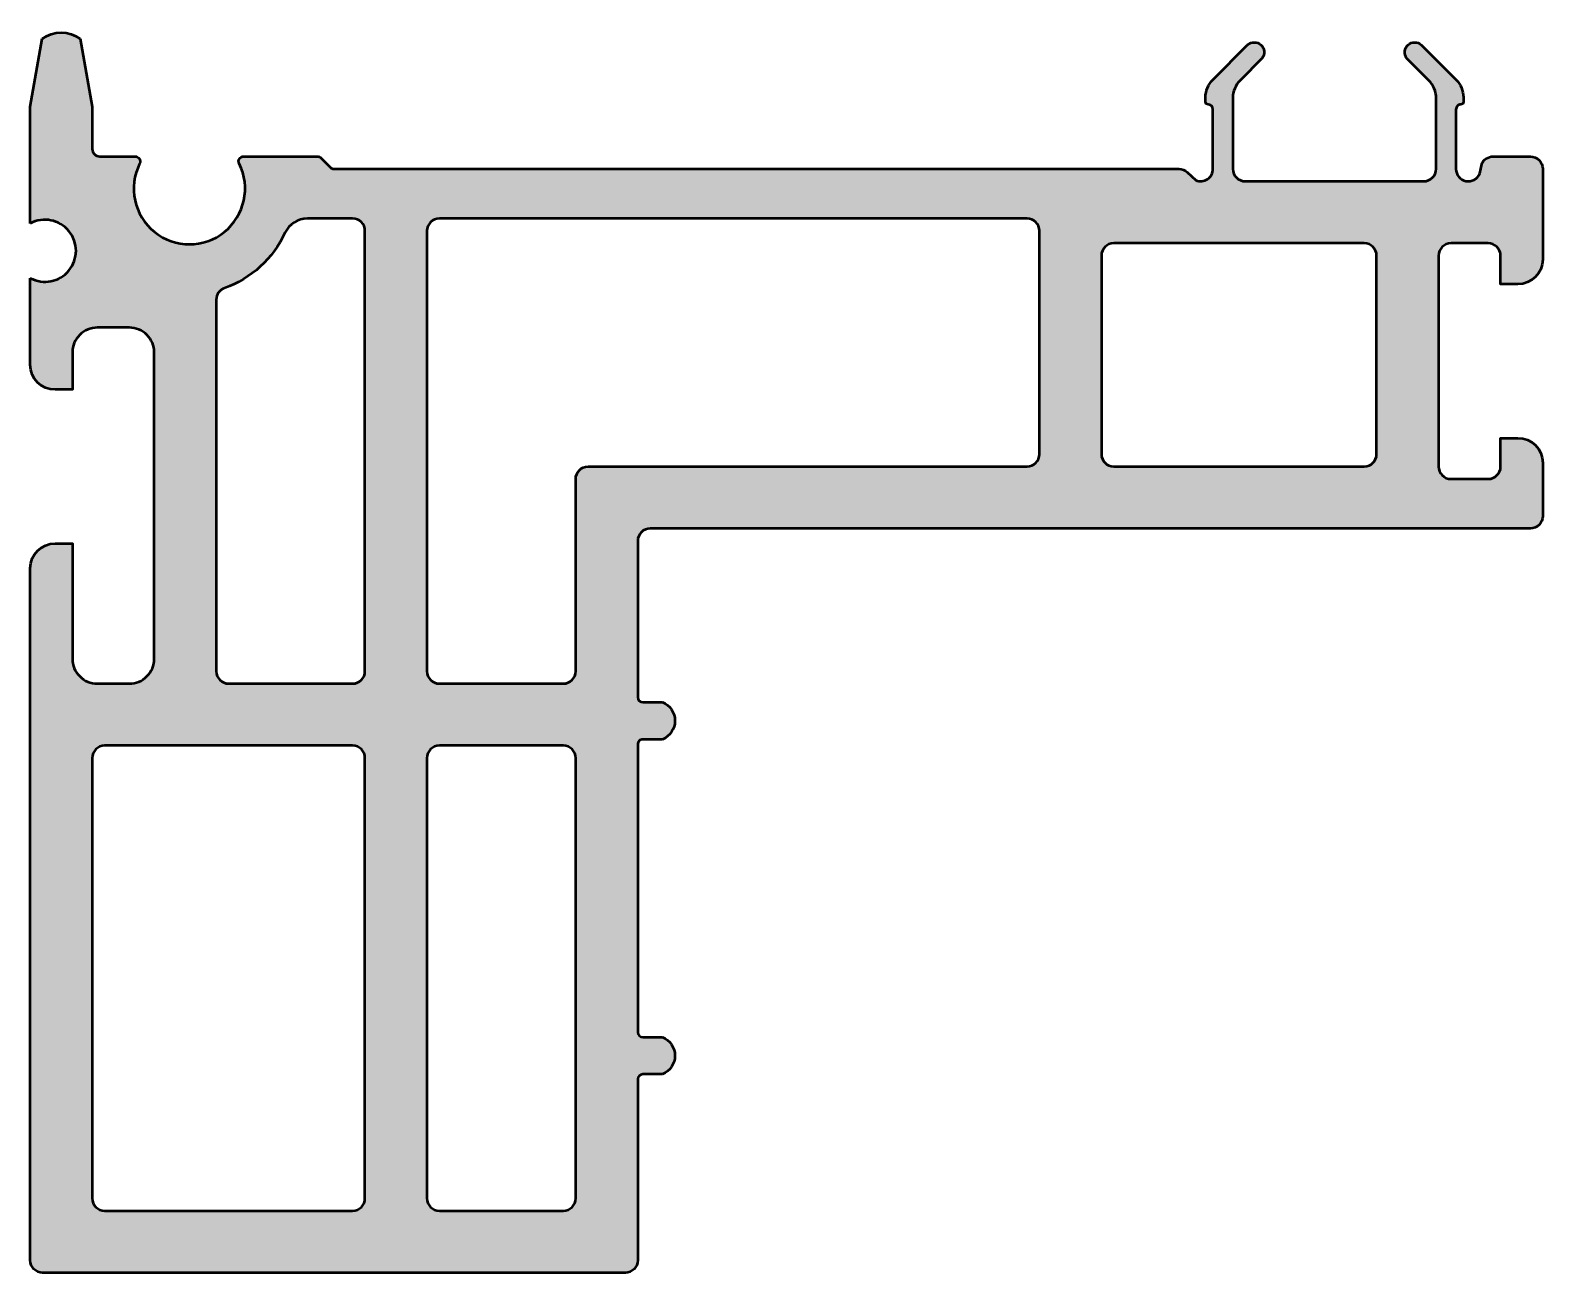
# Model space of a CAD drawing. Extents: x -62 to -1, y -45 to 5.1.
import ezdxf

# ---------------------------------------------------------------- set-up
doc = ezdxf.new("R2010")
doc.units = 0
doc.layers.add('0S-Plastic contour', color=254, linetype='Continuous', lineweight=50)
doc.layers.add('0S-Plastic hatch', color=253, linetype='Continuous', lineweight=25)

# ---------------------------------------------------------------- blocks, each defined once
blk = doc.blocks.new('246021__31791085_2899_43FD_ABE2_4C3577C2833B_')
at = {"layer": '0S-Plastic hatch'}
h = blk.add_hatch(color=256, dxfattribs=at)
edge = h.paths.add_edge_path()
edge.add_arc((-59.19987411500426, 0.3001258849959995), 0.3001258850092938, 180, 269.9999999999945)
edge.add_line((-59.19987411500429, -1.32943e-11), (-57.76643168507871, -1.33511e-11))
edge.add_ellipse((-57.7664316850787, -0.2000000000134458), major_axis=(-0.2000000000000947, 0), ratio=1, start_angle=153.3650183121733, end_angle=270.00000000000205, ccw=False)
edge.add_arc((-55.58100679554857, -1.296048669486523), 2.244873132420385, 153.3650183121732, 386.6349816878292)
edge.add_ellipse((-53.39558190601845, -0.2000000000134144), major_axis=(-0.2000000000000893, 0), ratio=1, start_angle=-90.00000000000398, end_angle=26.63498168781041, ccw=False)
edge.add_line((-53.39558190601843, -1.3325e-11), (-50.41897637560296, -1.33227e-11))
edge.add_ellipse((-50.41897637560293, -0.2000000000133218), major_axis=(-0.1999999999999991, 0), ratio=1, start_angle=225.0000000000083, end_angle=270.00000000000813, ccw=False)
edge.add_line((-50.27755501936565, -0.0585786437759927), (-49.89471341458093, -0.4414202485607391))
edge.add_arc((-49.75329205834369, -0.2999988923234323), 0.1999999999999526, 225.0000000000124, 270.0000000000122)
edge.add_line((-49.75329205834364, -0.4999988923233849), (-15.67940870899684, -0.4999988923234966))
edge.add_ellipse((-15.67940870899704, -0.9999988922895239), major_axis=(-0.4999999999660274, 0), ratio=1, start_angle=226.6483524753514, end_angle=269.999999999978, ccw=False)
edge.add_line((-15.33617165769256, -0.6364217662518219), (-14.99133911132775, -0.9619628906289605))
edge.add_arc((-14.80001599994091, -0.4999914942559515), 0.5000221035290017, 247.503356572054, 359.9990253561471)
edge.add_line((-14.29999389648425, -0.5000000000035173), (-14.29999389648419, 1.899993896479521))
edge.add_arc((-14.49776367734317, 1.899994440967496), 0.1977697808597262, 359.9998422573763, 449.9966610064884)
edge.add_line((-14.49775215202629, 2.097764221491395), (-14.57129516601533, 2.12823486327651))
edge.add_line((-14.57129516601533, 2.12823486327651), (-14.59998168945275, 2.197491455074676))
edge.add_line((-14.59998168945275, 2.197491455074676), (-14.5999816894534, 2.385784912104192))
edge.add_ellipse((-13.60008884855403, 2.385861338148245), major_axis=(-0.9998928438201465, 0), ratio=1, start_angle=-44.99877220208242, end_angle=0.004379358995720395, ccw=False)
edge.add_line((-14.30713500976651, 3.092877197261351), (-12.90271606445259, 4.497253417964806))
edge.add_ellipse((-12.6350694852164, 4.199998424211466), major_axis=(-0.399994028315587, 0), ratio=1, start_angle=143.9997594230818, end_angle=311.9996785949171, ccw=False)
edge.add_line((-12.31146850585975, 3.964886474605443), (-13.20892944335952, 3.062817382807999))
edge.add_arc((-12.50005659173599, 2.357535368707614), 0.9999617188584664, 135.1454857581773, 180.0005577351085)
edge.add_line((-13.50001831054707, 2.35752563476175), (-13.50001831054702, -0.5000183105515177))
edge.add_arc((-12.99991018141126, -0.4999101814155865), 0.5001081408251428, 180.012388007087, 269.9876119929982)
edge.add_line((-13.00001831054668, -1.000018310551347), (-5.799981689451939, -1.000018310551006))
edge.add_arc((-5.800037699152383, -0.499962300851628), 0.5000560128361133, 270.0064175199809, 359.9935824800595)
edge.add_line((-5.299981689453005, -0.5000183105510914), (-5.299981689453048, 2.357550048824215))
edge.add_arc((-6.300018629962038, 2.357535063652147), 1.000036940621263, 0.000858555474874, 44.84926465813903)
edge.add_line((-5.591027832031187, 3.062805175776937), (-6.488653564453045, 3.965130615230158))
edge.add_ellipse((-6.164932539072739, 4.200041057811129), major_axis=(-0.3999727719568724, 0), ratio=1, start_angle=-132.00281053376648, end_angle=35.966779882512924, ccw=False)
edge.add_line((-5.897283935547307, 4.497265624995186), (-4.492864990234224, 3.092895507808499))
edge.add_ellipse((-5.20041747798404, 2.385669953615171), major_axis=(-1.000399174042549, 0), ratio=1, start_angle=180.0065840081527, end_angle=224.9867598223331, ccw=False)
edge.add_line((-4.200018310546582, 2.385784912105329), (-4.200018310547434, 2.197491455072629))
edge.add_line((-4.200018310547434, 2.197491455072629), (-4.228704833984181, 2.128234863277931))
edge.add_line((-4.228704833984181, 2.128234863277931), (-4.302196320516529, 2.097785570558478))
edge.add_arc((-4.302242499509146, 1.900021969951121), 0.197763605998894, 89.98662109041842, 180.0081334043287)
edge.add_line((-4.50000610351546, 1.899993896480744), (-4.50000610351563, -0.5000000000028919))
edge.add_arc((-3.999991370637871, -0.5000147293377424), 0.500014733094706, 179.9983121922855, 337.5020922085901)
edge.add_line((-3.538031005859253, -0.6913452148474378), (-3.461920166015616, -0.3086730957067445))
edge.add_ellipse((-3.000052015884627, -0.499883646667619), major_axis=(-0.4998836493667126, 0), ratio=1, start_angle=269.994031184373, end_angle=337.5107482741452, ccw=False)
edge.add_line((-2.999999940263037, -1.34079e-11), (-1.50000000001269, -1.32374e-11))
edge.add_ellipse((-1.499996360656304, -0.499996360656283), major_axis=(-0.4999963606562905, 0), ratio=1, start_angle=179.9995829571355, end_angle=270.0004170425576, ccw=False)
edge.add_line((-1.000000000013258, -0.500000000013351), (-1.000000000013187, -4.150147098983516))
edge.add_ellipse((-2.000019823160883, -4.150127275835934), major_axis=(-1.00001982334417, 0), ratio=1, start_angle=90.00113576019493, end_angle=179.9988642393878, ccw=False)
edge.add_line((-2.000000000013016, -5.150147098983629), (-2.700012207044309, -5.150147098983289))
edge.add_line((-2.700012207044309, -5.150147098983289), (-2.700012207044608, -4.000147098982402))
edge.add_arc((-3.200012207044572, -4.00014709898248), 0.4999999999999645, 0, 90.00000000004314)
edge.add_line((-3.200012207044949, -3.500147098982516), (-4.700012207045347, -3.500147098984193))
edge.add_arc((-4.700012207044707, -4.000147098984164), 0.4999999999999716, 90.00000000007329, 180)
edge.add_line((-5.200012207044679, -4.000147098984164), (-5.20001220704421, -12.50000000001369))
edge.add_arc((-4.700012207044423, -12.50000000001353), 0.4999999999997869, 180, 270.0000000000163)
edge.add_line((-4.700012207044281, -13.00000000001332), (-3.200012207044395, -13.00000000001332))
edge.add_arc((-3.200012207044409, -12.50000000001338), 0.4999999999999432, 270.0000000000017, 360)
edge.add_line((-2.700012207044466, -12.50000000001346), (-2.700012207044622, -11.35000000001323))
edge.add_line((-2.700012207044622, -11.35000000001323), (-2.000000000012846, -11.35000000001312))
edge.add_ellipse((-2.000019823160982, -12.35001982316114), major_axis=(-1.000019823344497, 0), ratio=1, start_angle=180.0011357606124, end_angle=269.9988642397896, ccw=False)
edge.add_line((-1.00000000001296, -12.35000000001346), (-1.000000000013272, -14.50000000001324))
edge.add_ellipse((-1.500000000013152, -14.50000000001321), major_axis=(-0.4999999999998792, 0), ratio=1, start_angle=89.9999999999975, end_angle=180, ccw=False)
edge.add_line((-1.500000000013173, -15.00000000001309), (-37.00000000001856, -15.00000000001355))
edge.add_arc((-37.0000000000186, -15.50000000001345), 0.4999999999999006, 89.99999999999511, 180)
edge.add_line((-37.5000000000185, -15.50000000001345), (-37.50000000001847, -21.80000000001351))
edge.add_arc((-37.30000000001867, -21.80000000001351), 0.1999999999998039, 180, 269.9999999999715)
edge.add_line((-37.30000000001877, -22.00000000001331), (-36.50125002052286, -22.00000000001396))
edge.add_ellipse((-36.81351019555591, -22.75000000001397), major_axis=(-0.8124077897901301, 0), ratio=1, start_angle=112.604252146286, end_angle=247.3957478537357, ccw=False)
edge.add_line((-36.50125002052258, -23.50000000001386), (-37.30000000001869, -23.5000000000141))
edge.add_arc((-37.30000000001896, -23.70000000001385), 0.199999999999747, 89.99999999992265, 180)
edge.add_line((-37.5000000000187, -23.70000000001385), (-37.50000000001856, -35.30000000002261))
edge.add_arc((-37.30000000001856, -35.30000000002316), 0.2000000000000028, 180, 269.9999999998738)
edge.add_line((-37.300000000019, -35.50000000002316), (-36.50125002052283, -35.50000000002337))
edge.add_ellipse((-36.81351019555593, -36.25000000002343), major_axis=(-0.8124077897901919, 0), ratio=1, start_angle=112.60425214628589, end_angle=247.3957478537337, ccw=False)
edge.add_line((-36.50125002052258, -37.00000000002338), (-37.30000000001894, -37.00000000002293))
edge.add_arc((-37.30000000001874, -37.20000000002281), 0.1999999999998749, 90.000000000057, 180)
edge.add_line((-37.50000000001862, -37.20000000002281), (-37.50000000001873, -44.50000000002289))
edge.add_ellipse((-37.99998620003414, -44.50001380000799), major_axis=(-0.4999862002058516, 0), ratio=1, start_angle=89.99841859465027, end_angle=180.0015814054485, ccw=False)
edge.add_line((-38.00000000001833, -45.0000000000234), (-61.49999999921968, -45.0000000000222))
edge.add_ellipse((-61.49996661159749, -44.49996661240018), major_axis=(-0.5000333887366772, 0), ratio=1, start_angle=0.003825684258174533, end_angle=89.99617431578793, ccw=False)
edge.add_line((-61.99999999921951, -44.50000000002268), (-61.99999999922011, -16.59938828490106))
edge.add_ellipse((-61.0005282499239, -16.59991653561552), major_axis=(-0.999471888894347, 0), ratio=1, start_angle=270.03028252985706, end_angle=359.9697174695845, ccw=False)
edge.add_line((-61.00105650062866, -15.60044478631931), (-60.30001799921965, -15.60044478631999))
edge.add_line((-60.30001799921965, -15.60044478631999), (-60.30001799921979, -20.24999955892931))
edge.add_arc((-59.30052425961207, -20.25050581931713), 0.9994938678224137, 179.9709787266162, 270.0290212736529)
edge.add_line((-59.30001799921979, -21.24999955892485), (-57.99999999921294, -21.24999955892469))
edge.add_arc((-57.99949397472559, -20.25050558341867), 0.9994941036012291, 269.9709922563929, 360.0290077439197)
edge.add_line((-56.99999999921956, -20.24999955892575), (-56.99999999921951, -7.900447786320846))
edge.add_arc((-57.99948566481482, -7.899933451914826), 0.9994857979333136, 359.9705156470605, 450.0294843528788)
edge.add_line((-57.99999999921979, -6.900447786319509), (-59.30001799922431, -6.900447786319652))
edge.add_arc((-59.30053256822368, -7.899933217315699), 0.9994855634548248, 89.97050219201454, 180.0294978082646)
edge.add_line((-60.30001799921973, -7.900447786320021), (-60.30001799921976, -9.400447786320164))
edge.add_line((-60.30001799921976, -9.400447786320164), (-61.00105101606238, -9.400447786319994))
edge.add_ellipse((-61.00052550764326, -8.400973294745022), major_axis=(-0.9994746297271118, 0), ratio=1, start_angle=-0.0301250911127795, end_angle=89.9698747571918, ccw=False)
edge.add_line((-61.99999999921963, -8.40044778897205), (-61.99999999921974, -4.901045330804144))
edge.add_arc((-61.40508567870774, -3.801692371020581), 1.249999991574055, 241.5799853905388, 478.4200146094893)
edge.add_line((-61.99999999922027, -2.702339411237311), (-62.00001289893276, 2.000236044212023))
edge.add_line((-62.00001289893276, 2.000236044212023), (-61.51708078343421, 4.736968520541473))
edge.add_ellipse((-60.75001289893258, 3.74999999998679), major_axis=(-1.249999999999881, 0), ratio=1, start_angle=232.1469776547653, end_angle=307.8542048310952, ccw=False)
edge.add_line((-59.98296538391873, 4.736984351286632), (-59.50001289893328, 2.00023604421387))
edge.add_line((-59.50001289893328, 2.00023604421387), (-59.50000000001356, 0.3001258849961417))
edge = h.paths.add_edge_path()
edge.add_arc((-45.49999999921982, -3.000000000022616), 0.5000000000001421, 89.99999999999022, 180)
edge.add_line((-45.99999999921997, -3.000000000022474), (-45.99999999921962, -20.7499995589247))
edge.add_arc((-45.49999999921961, -20.7499995589247), 0.5000000000000071, 180, 269.9999999999992)
edge.add_line((-45.49999999921962, -21.24999955892471), (-40.50000000001861, -21.24999955892471))
edge.add_arc((-40.50000000001862, -20.7499995589247), 0.5000000000000071, 270.0000000000008, 360)
edge.add_line((-40.00000000001861, -20.74999955892469), (-40.00000000001861, -13.00000000001264))
edge.add_ellipse((-39.50000000001862, -13.00000000001264), major_axis=(-0.5, 0), ratio=1, start_angle=270, end_angle=360, ccw=False)
edge.add_line((-39.50000000001862, -12.50000000001264), (-21.80001830976721, -12.50000000001287))
edge.add_arc((-21.79999524638476, -12.0000230633951), 0.4999769371497073, 269.9973570091379, 360.0026429907423)
edge.add_line((-21.300018309767, -12.00000000001298), (-21.30001830976713, -3.000000000012981))
edge.add_arc((-21.80001830975696, -3.000000000012683), 0.4999999999898393, 0, 89.99999999997232)
edge.add_line((-21.80001830975673, -2.500000000022843), (-45.49999999921974, -2.500000000022474))
edge = h.paths.add_edge_path()
edge.add_arc((-48.99999999921967, -42.00000000002265), 0.5000000000000498, 270.0000000000187, 360)
edge.add_line((-48.49999999921962, -42.00000000002247), (-48.49999999921962, -24.24999955892459))
edge.add_arc((-48.99999999921959, -24.24999955892456), 0.4999999999999716, 0, 89.99999999999675)
edge.add_line((-48.99999999921957, -23.74999955892459), (-58.99999999922013, -23.74999955892471))
edge.add_arc((-58.99999981157899, -24.2499997465654), 0.5000001876407293, 90.00002150208373, 179.9999785025289)
edge.add_line((-59.49999999921968, -24.24999955892437), (-59.49999999921974, -42.00000000002315))
edge.add_arc((-59.00000363857704, -42.00000363937977), 0.4999963606559425, 179.9995829571354, 270.0004170426106)
edge.add_line((-58.9999999992202, -42.50000000002247), (-48.99999999921951, -42.5000000000227))
edge = h.paths.add_edge_path()
edge.add_arc((-45.49999999921991, -24.24999955892437), 0.4999999999998864, 90, 180)
edge.add_line((-45.99999999921979, -24.24999955892437), (-45.99999999921979, -42.00000000002225))
edge.add_arc((-45.49999999921974, -42.00000000002218), 0.500000000000057, 180, 270.0000000000065)
edge.add_line((-45.49999999921968, -42.50000000002224), (-40.50000000001861, -42.50000000002247))
edge.add_arc((-40.50000000001861, -42.00000000002247), 0.5, 270, 360)
edge.add_line((-40.00000000001861, -42.00000000002247), (-40.00000000001861, -24.24999955892482))
edge.add_arc((-40.50000000001861, -24.24999955892483), 0.5, 0, 90)
edge.add_line((-40.50000000001861, -23.74999955892482), (-45.49999999921991, -23.74999955892448))
edge = h.paths.add_edge_path()
edge.add_ellipse((-55.58534326547253, -1.299127184692896), major_axis=(-4.249968431710833, 0), ratio=1, start_angle=109.49707251593631, end_angle=155.2148811388694, ccw=False)
edge.add_arc((-53.99999999921824, -5.776725517549879), 0.5000000000012635, 109.4970725159472, 180)
edge.add_line((-54.49999999921951, -5.776725517549879), (-54.49999999921974, -20.74999955892444))
edge.add_arc((-53.99999999921956, -20.74999955892453), 0.5000000000001777, 180, 269.9999999999861)
edge.add_line((-53.99999999921968, -21.24999955892471), (-48.99999999921957, -21.24999955892452))
edge.add_arc((-48.99999999921982, -20.74999955892427), 0.5000000000002558, 270.0000000000293, 360)
edge.add_line((-48.49999999921957, -20.74999955892388), (-48.49999999921959, -3.000000495744295))
edge.add_arc((-48.99999999921963, -3.000000495744286), 0.5000000000000356, 0, 89.9999687704493)
edge.add_line((-48.99999972669039, -2.500000495744325), (-50.81896783306584, -2.499999504300454))
edge.add_arc((-50.81896837812431, -3.499999504299922), 0.9999999999996161, 89.99996877045012, 155.2148811388708)
edge = h.paths.add_edge_path()
edge.add_line((-8.199981689466298, -3.500018310551091), (-18.30001831056027, -3.500018310551091))
edge.add_arc((-18.29996320700405, -4.000073414107205), 0.5000551065921818, 90.00631370657516, 179.9936862934301)
edge.add_line((-18.80001831056016, -4.000018310551091), (-18.80001831056005, -12.00000000001275))
edge.add_arc((-18.29997884049583, -11.99996052994853), 0.5000394716219791, 180.0045225792303, 269.995477420816)
edge.add_line((-18.30001831056016, -12.50000000001275), (-8.199981689466298, -12.50000000001275))
edge.add_arc((-8.200005829221247, -11.99997586025783), 0.5000241403376217, 270.0027660786072, 359.9972339216145)
edge.add_line((-7.699981689466326, -12.00000000001275), (-7.699981689466326, -4.000018310551091))
edge.add_arc((-8.200021453977914, -4.000058075062678), 0.5000397660926782, 0.0045563149500861, 89.99544368498891)
at = {"layer": '0S-Plastic contour', "color": 7}
for points in [[(-61.99999999922027, -2.702339411237311), (-62.00001289893276, 2.000236044212023), (-61.51708078343421, 4.736968520541473)], [(-59.98296538391873, 4.736984351286632), (-59.50001289893328, 2.00023604421387), (-59.50000000001356, 0.3001258849961417)], [(-14.30713500976651, 3.092877197261351), (-12.90271606445259, 4.497253417964806)], [(-5.897283935547307, 4.497265624995186), (-4.492864990234224, 3.092895507808499)], [(-12.31146850585975, 3.964886474605443), (-13.20892944335952, 3.062817382807999)], [(-5.591027832031187, 3.062805175776937), (-6.488653564453045, 3.965130615230158)], [(-14.49775215202629, 2.097764221491395), (-14.57129516601533, 2.12823486327651), (-14.59998168945275, 2.197491455074676), (-14.5999816894534, 2.385784912104192)], [(-14.29999389648425, -0.5000000000035173), (-14.29999389648419, 1.899993896479521)], [(-13.50001831054707, 2.35752563476175), (-13.50001831054702, -0.5000183105515177)], [(-5.299981689453005, -0.5000183105510914), (-5.299981689453048, 2.357550048824215)], [(-4.50000610351546, 1.899993896480744), (-4.50000610351563, -0.5000000000028919)], [(-4.200018310546582, 2.385784912105329), (-4.200018310547434, 2.197491455072629), (-4.228704833984181, 2.128234863277931), (-4.302196320516529, 2.097785570558478)], [(-59.19987411500429, -1.32943e-11), (-57.76643168507871, -1.33511e-11)], [(-53.39558190601843, -1.3325e-11), (-50.41897637560296, -1.33227e-11)], [(-50.27755501936565, -0.0585786437759927), (-49.89471341458093, -0.4414202485607391)], [(-49.75329205834364, -0.4999988923233849), (-15.67940870899684, -0.4999988923234966)], [(-3.538031005859253, -0.6913452148474378), (-3.461920166015616, -0.3086730957067445)], [(-2.999999940263037, -1.34079e-11), (-1.50000000001269, -1.32374e-11)], [(-1.000000000013258, -0.500000000013351), (-1.000000000013187, -4.150147098983516)], [(-15.33617165769256, -0.6364217662518219), (-14.99133911132775, -0.9619628906289605)], [(-13.00001831054668, -1.000018310551347), (-5.799981689451939, -1.000018310551006)], [(-48.99999972669039, -2.500000495744325), (-50.81896783306584, -2.499999504300454)], [(-48.49999999921957, -20.74999955892388), (-48.49999999921959, -3.000000495744295)], [(-45.99999999921997, -3.000000000022474), (-45.99999999921962, -20.7499995589247)], [(-21.80001830975673, -2.500000000022843), (-45.49999999921974, -2.500000000022474)], [(-21.300018309767, -12.00000000001298), (-21.30001830976713, -3.000000000012981)], [(-8.199981689466298, -3.500018310551091), (-18.30001831056027, -3.500018310551091)], [(-3.200012207044949, -3.500147098982516), (-4.700012207045347, -3.500147098984193)], [(-18.80001831056016, -4.000018310551091), (-18.80001831056005, -12.00000000001275)], [(-7.699981689466326, -12.00000000001275), (-7.699981689466326, -4.000018310551091)], [(-5.200012207044679, -4.000147098984164), (-5.20001220704421, -12.50000000001369)], [(-2.000000000013016, -5.150147098983629), (-2.700012207044309, -5.150147098983289), (-2.700012207044608, -4.000147098982402)], [(-61.99999999921963, -8.40044778897205), (-61.99999999921974, -4.901045330804144)], [(-54.49999999921951, -5.776725517549879), (-54.49999999921974, -20.74999955892444)], [(-57.99999999921979, -6.900447786319509), (-59.30001799922431, -6.900447786319652)], [(-60.30001799921973, -7.900447786320021), (-60.30001799921976, -9.400447786320164), (-61.00105101606238, -9.400447786319994)], [(-56.99999999921956, -20.24999955892575), (-56.99999999921951, -7.900447786320846)], [(-2.700012207044466, -12.50000000001346), (-2.700012207044622, -11.35000000001323), (-2.000000000012846, -11.35000000001312)], [(-39.50000000001862, -12.50000000001264), (-21.80001830976721, -12.50000000001287)], [(-18.30001831056016, -12.50000000001275), (-8.199981689466298, -12.50000000001275)], [(-1.00000000001296, -12.35000000001346), (-1.000000000013272, -14.50000000001324)], [(-40.00000000001861, -20.74999955892469), (-40.00000000001861, -13.00000000001264)], [(-4.700012207044281, -13.00000000001332), (-3.200012207044395, -13.00000000001332)], [(-1.500000000013173, -15.00000000001309), (-37.00000000001856, -15.00000000001355)], [(-61.00105650062866, -15.60044478631931), (-60.30001799921965, -15.60044478631999), (-60.30001799921979, -20.24999955892931)], [(-37.5000000000185, -15.50000000001345), (-37.50000000001847, -21.80000000001351)], [(-61.99999999921951, -44.50000000002268), (-61.99999999922011, -16.59938828490106)], [(-59.30001799921979, -21.24999955892485), (-57.99999999921294, -21.24999955892469)], [(-53.99999999921968, -21.24999955892471), (-48.99999999921957, -21.24999955892452)], [(-45.49999999921962, -21.24999955892471), (-40.50000000001861, -21.24999955892471)], [(-37.30000000001877, -22.00000000001331), (-36.50125002052286, -22.00000000001396)], [(-48.99999999921957, -23.74999955892459), (-58.99999999922013, -23.74999955892471)], [(-40.50000000001861, -23.74999955892482), (-45.49999999921991, -23.74999955892448)], [(-37.5000000000187, -23.70000000001385), (-37.50000000001856, -35.30000000002261)], [(-36.50125002052258, -23.50000000001386), (-37.30000000001869, -23.5000000000141)], [(-59.49999999921968, -24.24999955892437), (-59.49999999921974, -42.00000000002315)], [(-48.49999999921962, -42.00000000002247), (-48.49999999921962, -24.24999955892459)], [(-45.99999999921979, -24.24999955892437), (-45.99999999921979, -42.00000000002225)], [(-40.00000000001861, -42.00000000002247), (-40.00000000001861, -24.24999955892482)], [(-37.300000000019, -35.50000000002316), (-36.50125002052283, -35.50000000002337)], [(-37.50000000001862, -37.20000000002281), (-37.50000000001873, -44.50000000002289)], [(-36.50125002052258, -37.00000000002338), (-37.30000000001894, -37.00000000002293)], [(-58.9999999992202, -42.50000000002247), (-48.99999999921951, -42.5000000000227)], [(-45.49999999921968, -42.50000000002224), (-40.50000000001861, -42.50000000002247)], [(-38.00000000001833, -45.0000000000234), (-61.49999999921968, -45.0000000000222)]]:
    blk.add_lwpolyline(points, dxfattribs=at)
at = {"layer": '0S-Plastic contour', "color": 7, "extrusion": (0, 0, -1)}
for centre, radius, start, end in [((60.75001289893258, 3.74999999998679), 1.249999999999881, 52.14579516890481, 127.8530223452347), ((12.6350694852164, 4.199998424211466), 0.399994028315587, 48.00032140508289, 216.0002405769183), ((6.164932539072739, 4.200041057811129), 0.3999727719568724, 324.0332201174871, 132.0028105337665), ((13.60008884855403, 2.385861338148245), 0.9998928438201465, 359.9956206410043, 44.99877220208246), ((5.20041747798404, 2.385669953615171), 1.000399174042549, 135.0132401776669, 179.9934159918473), ((3.000052015884627, -0.499883646667619), 0.4998836493667127, 22.48925172585475, 90.00596881562701), ((1.499996360656304, -0.499996360656283), 0.4999963606562905, 89.99958295744236, 180.0004170428646), ((57.7664316850787, -0.2000000000134458), 0.2000000000000947, 89.99999999999797, 206.6349816878268), ((53.39558190601845, -0.2000000000134144), 0.2000000000000893, 333.3650183121896, 90.00000000000406), ((50.41897637560293, -0.2000000000133218), 0.1999999999999991, 89.99999999999186, 134.9999999999917), ((15.67940870899704, -0.9999988922895239), 0.4999999999660274, 90.00000000002198, 133.3516475246486), ((55.58534326547253, -1.299127184692896), 4.249968431710833, 204.7851188611307, 250.5029274840637), ((2.000019823160883, -4.150127275835934), 1.00001982334417, 180.0011357606123, 269.9988642398051), ((61.00052550764326, -8.400973294745022), 0.9994746297271118, 270.0301252428083, 0.0301250911127948), ((2.000019823160982, -12.35001982316114), 1.000019823344497, 90.00113576021037, 179.9988642393876), ((39.50000000001862, -13.00000000001264), 0.5, 0, 90), ((1.500000000013152, -14.50000000001321), 0.4999999999998792, 180, 270.0000000000025), ((61.0005282499239, -16.59991653561552), 0.999471888894347, 0.0302825304154931, 89.96971747014292), ((36.81351019555591, -22.75000000001397), 0.8124077897901303, 112.6042521462643, 247.395747853714), ((36.81351019555593, -36.25000000002343), 0.8124077897901919, 112.6042521462663, 247.3957478537141), ((61.49996661159749, -44.49996661240018), 0.5000333887366772, 270.0038256842121, 359.9961743157418), ((37.99998620003414, -44.50001380000799), 0.4999862002058516, 179.9984185945515, 270.0015814053498)]:
    blk.add_arc(centre, radius, start, end, dxfattribs=at)
at = {"layer": '0S-Plastic contour', "color": 7}
for centre, radius, start, end in [((-12.50005659173599, 2.357535368707614), 0.9999617188584664, 135.1454857581773, 180.0005577351085), ((-6.300018629962038, 2.357535063652147), 1.000036940621263, 0.000858555474874, 44.84926465813903), ((-14.49776367734317, 1.899994440967496), 0.1977697808597262, 359.9998422573763, 89.99666100648845), ((-4.302242499509146, 1.900021969951121), 0.197763605998894, 89.98662109041842, 180.0081334043287), ((-59.19987411500426, 0.3001258849959995), 0.3001258850092938, 180, 269.9999999999945), ((-55.58100679554857, -1.296048669486523), 2.244873132420385, 153.3650183121732, 26.63498168782923), ((-49.75329205834369, -0.2999988923234323), 0.1999999999999526, 225.0000000000124, 270.0000000000122), ((-14.80001599994091, -0.4999914942559515), 0.5000221035290017, 247.503356572054, 359.9990253561471), ((-12.99991018141126, -0.4999101814155865), 0.5001081408251428, 180.012388007087, 269.9876119929982), ((-5.800037699152383, -0.499962300851628), 0.5000560128361133, 270.0064175199809, 359.9935824800595), ((-3.999991370637871, -0.5000147293377424), 0.500014733094706, 179.9983121922855, 337.5020922085901), ((-61.40508567870774, -3.801692371020581), 1.249999991574055, 241.5799853905388, 118.4200146094893), ((-50.81896837812431, -3.499999504299922), 0.9999999999996161, 89.99996877045012, 155.2148811388708), ((-48.99999999921963, -3.000000495744286), 0.5000000000000356, 0, 89.9999687704493), ((-45.49999999921982, -3.000000000022616), 0.5000000000001421, 89.99999999999022, 180), ((-21.80001830975696, -3.000000000012683), 0.4999999999898393, 0, 89.99999999997232), ((-18.29996320700405, -4.000073414107205), 0.5000551065921818, 90.00631370657516, 179.9936862934301), ((-8.200021453977914, -4.000058075062678), 0.5000397660926782, 0.0045563149500861, 89.99544368498891), ((-4.700012207044707, -4.000147098984164), 0.4999999999999716, 90.00000000007329, 180), ((-3.200012207044572, -4.00014709898248), 0.4999999999999645, 0, 90.00000000004314), ((-53.99999999921824, -5.776725517549879), 0.5000000000012635, 109.4970725159472, 180), ((-59.30053256822368, -7.899933217315699), 0.9994855634548248, 89.97050219201454, 180.0294978082646), ((-57.99948566481482, -7.899933451914826), 0.9994857979333136, 359.9705156470605, 90.02948435287887), ((-21.79999524638476, -12.0000230633951), 0.4999769371497073, 269.9973570091379, 0.0026429907422834), ((-18.29997884049583, -11.99996052994853), 0.5000394716219791, 180.0045225792303, 269.995477420816), ((-8.200005829221247, -11.99997586025783), 0.5000241403376217, 270.0027660786072, 359.9972339216145), ((-4.700012207044423, -12.50000000001353), 0.4999999999997869, 180, 270.0000000000163), ((-3.200012207044409, -12.50000000001338), 0.4999999999999432, 270.0000000000017, 0), ((-37.0000000000186, -15.50000000001345), 0.4999999999999006, 89.99999999999511, 180), ((-59.30052425961207, -20.25050581931713), 0.9994938678224137, 179.9709787266162, 270.0290212736529), ((-57.99949397472559, -20.25050558341867), 0.9994941036012291, 269.9709922563929, 0.0290077439197223), ((-53.99999999921956, -20.74999955892453), 0.5000000000001777, 180, 269.9999999999861), ((-48.99999999921982, -20.74999955892427), 0.5000000000002558, 270.0000000000293, 0), ((-45.49999999921961, -20.7499995589247), 0.5000000000000071, 180, 269.9999999999992), ((-40.50000000001862, -20.7499995589247), 0.5000000000000071, 270.0000000000008, 0), ((-37.30000000001867, -21.80000000001351), 0.1999999999998039, 180, 269.9999999999715), ((-58.99999981157899, -24.2499997465654), 0.5000001876407293, 90.00002150208373, 179.9999785025289), ((-48.99999999921959, -24.24999955892456), 0.4999999999999716, 0, 89.99999999999675), ((-45.49999999921991, -24.24999955892437), 0.4999999999998864, 90, 180), ((-40.50000000001861, -24.24999955892483), 0.5, 0, 90), ((-37.30000000001896, -23.70000000001385), 0.199999999999747, 89.99999999992265, 180), ((-37.30000000001856, -35.30000000002316), 0.2000000000000028, 180, 269.9999999998738), ((-37.30000000001874, -37.20000000002281), 0.1999999999998749, 90.000000000057, 180), ((-59.00000363857704, -42.00000363937977), 0.4999963606559425, 179.9995829571354, 270.0004170426106), ((-48.99999999921967, -42.00000000002265), 0.5000000000000498, 270.0000000000187, 0), ((-45.49999999921974, -42.00000000002218), 0.500000000000057, 180, 270.0000000000065), ((-40.50000000001861, -42.00000000002247), 0.5, 270, 0)]:
    blk.add_arc(centre, radius, start, end, dxfattribs=at)
blk = doc.blocks.new('246021__4D71C924_403D_4C83_A689_83D06DB95326_')
at = {"layer": '0S-Plastic contour', "color": 7}
blk.add_blockref('246021__31791085_2899_43FD_ABE2_4C3577C2833B_', (0, 0), dxfattribs=at)

msp = doc.modelspace()

# ---------------------------------------------------------------- block references
at = {"layer": '0S-Plastic contour', "color": 7}
msp.add_blockref('246021__4D71C924_403D_4C83_A689_83D06DB95326_', (0, 0), dxfattribs=at)

doc.saveas('drawing.dxf')
